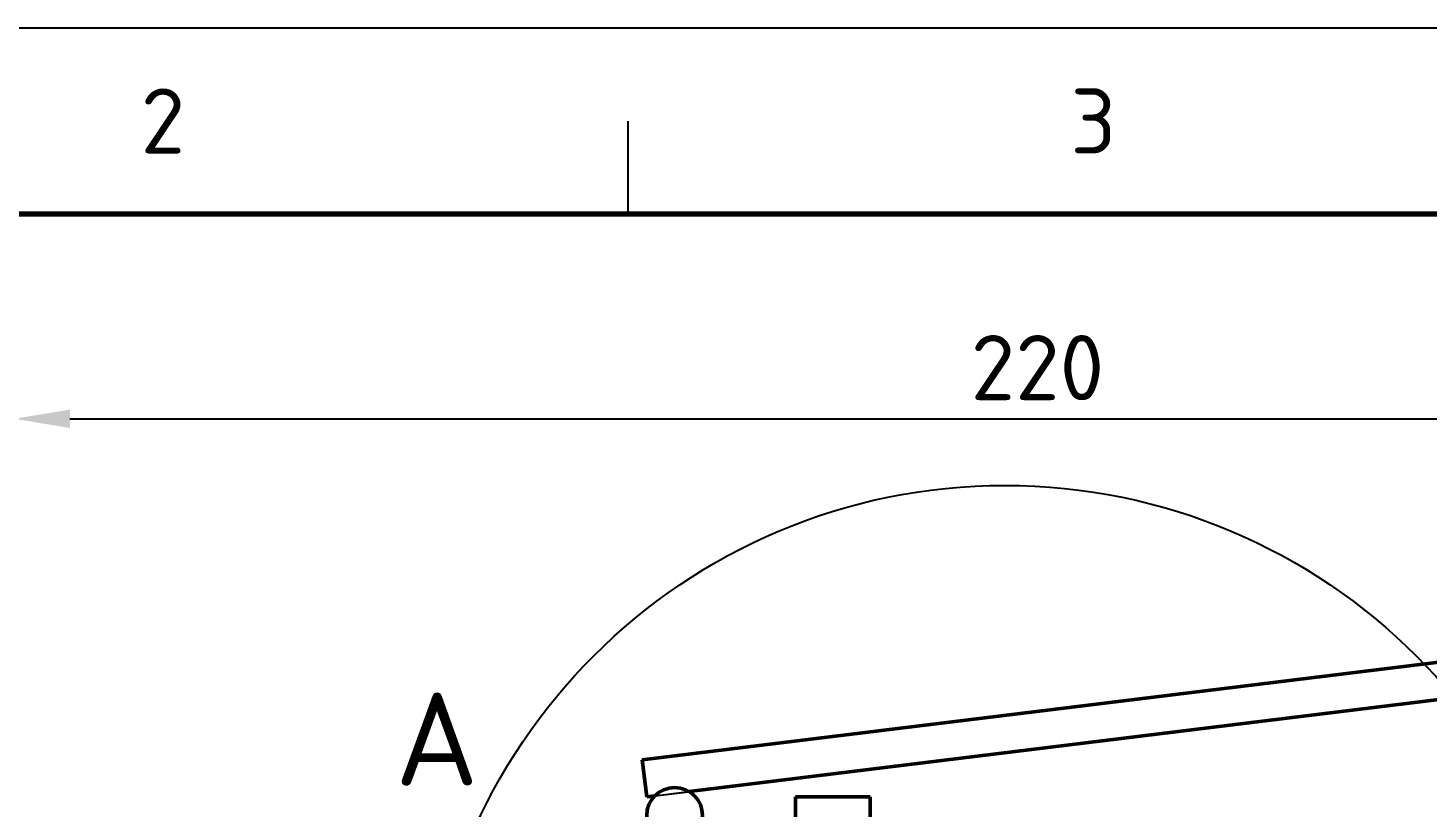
# Model space of a CAD drawing. Header units: millimetres. Extents: x 0 to 594, y 0 to 420.
# Drawn here: x 64.8 to 140, y 378.1 to 420 of the extents above; entities that cross this region are included whole.
import ezdxf
from ezdxf.enums import TextEntityAlignment as Align

# ---------------------------------------------------------------- set-up
doc = ezdxf.new("R2010")
doc.units = ezdxf.units.MM
doc.linetypes.add('ISO02-TRAZOS', pattern=[3.75, 3, -0.75])
for name, color, linetype, lineweight in [('01-VISIBLE', 7, 'CONTINUOUS', 50), ('02-OCULTA', 4, 'ISO02-TRAZOS', 25), ('04-COTA', 3, 'CONTINUOUS', 25), ('06-TEXTO', 7, 'CONTINUOUS', 25), ('07-RECUADRO', 7, 'CONTINUOUS', 70), ('08-FINA', 5, 'CONTINUOUS', 25)]:
    doc.layers.add(name, color=color, linetype=linetype, lineweight=lineweight)
doc.styles.add('ISO3098', font='isocpeur.ttf')
doc.dimstyles.new('FLAMA-ISO', dxfattribs={"dimtxt": 3.5, "dimasz": 3, "dimexe": 2, "dimexo": 1, "dimgap": 1, "dimtad": 1, "dimdec": 1, "dimtxsty": 'ISO3098', "dimcen": 2.5, "dimclrd": 3, "dimclre": 3, "dimclrt": 3, "dimazin": 3, "dimtfac": 1, "dimtmove": 0, "dimatfit": 3, "dimlwd": 25, "dimlwe": 25})

msp = doc.modelspace()

# ---------------------------------------------------------------- linework, layer by layer
at = {"layer": '01-VISIBLE'}
for p, q in [((97.756, 380.669), (173.752, 390)), ((100.282, 378.964), (173.996, 388.015)), ((98, 378.684), (97.756, 380.669)), ((98, 378.684), (98.432, 378.737)), ((106, 377.184), (106, 378.684)), ((110, 377.184), (110, 378.684))]:
    msp.add_line(p, q, dxfattribs=at)
msp.add_lwpolyline([(106, 378.684), (106.25, 378.684), (106.5, 378.684), (106.75, 378.684), (107, 378.684), (107.25, 378.684), (107.5, 378.684), (107.75, 378.684), (108, 378.684), (108.25, 378.684), (108.5, 378.684), (108.75, 378.684), (109, 378.684), (109.25, 378.684), (109.5, 378.684), (109.75, 378.684), (110, 378.684)], dxfattribs=at)
msp.add_circle((99.5, 377.684), 1.5, dxfattribs=at)
at = {"layer": '02-OCULTA'}
for p, q in [((97.756, 380.669), (173.752, 390)), ((98, 378.684), (173.996, 388.015)), ((98, 378.684), (97.756, 380.669)), ((98.432, 378.737), (100.282, 378.964))]:
    msp.add_line(p, q, dxfattribs=at)
msp.add_lwpolyline([(110, 378.684), (109.75, 378.684), (109.5, 378.684), (109.25, 378.684), (109, 378.684), (108.75, 378.684), (108.5, 378.684), (108.25, 378.684), (108, 378.684), (107.75, 378.684), (107.5, 378.684), (107.25, 378.684), (107, 378.684), (106.75, 378.684), (106.5, 378.684), (106.25, 378.684), (106, 378.684)], dxfattribs=at)
msp.add_circle((99.5, 377.684), 1.5, dxfattribs=at)
at = {"layer": '07-RECUADRO'}
msp.add_lwpolyline([(20, 10), (584, 10), (584, 410), (20, 410)], close=True, dxfattribs=at)
at = {"layer": '08-FINA'}
msp.add_line((97, 410), (97, 415), dxfattribs=at)
msp.add_lwpolyline([(0, 0), (594, 0), (594, 420), (0, 420)], close=True, dxfattribs=at)
msp.add_circle((117.25, 364.168), 31.25, dxfattribs=at)

# ---------------------------------------------------------------- texts
at = {"layer": '06-TEXTO', "style": 'ISO3098'}
for s, height, p in [('2', 3.5, (72, 415)), ('3', 3.5, (122, 415)), ('A', 5, (86.723, 381.793))]:
    msp.add_text(s, height=height, dxfattribs=at).set_placement(p, align=Align.MIDDLE_CENTER)

# ---------------------------------------------------------------- dimensions: what is measured, and where the dimension line sits
at = {"layer": '04-COTA'}
msp.add_linear_dim(base=(64, 399), p1=(64, 390), p2=(173.996, 390), dimstyle='FLAMA-ISO', override={"dimlfac": 2}, dxfattribs=at).render()

doc.saveas('drawing.dxf')
